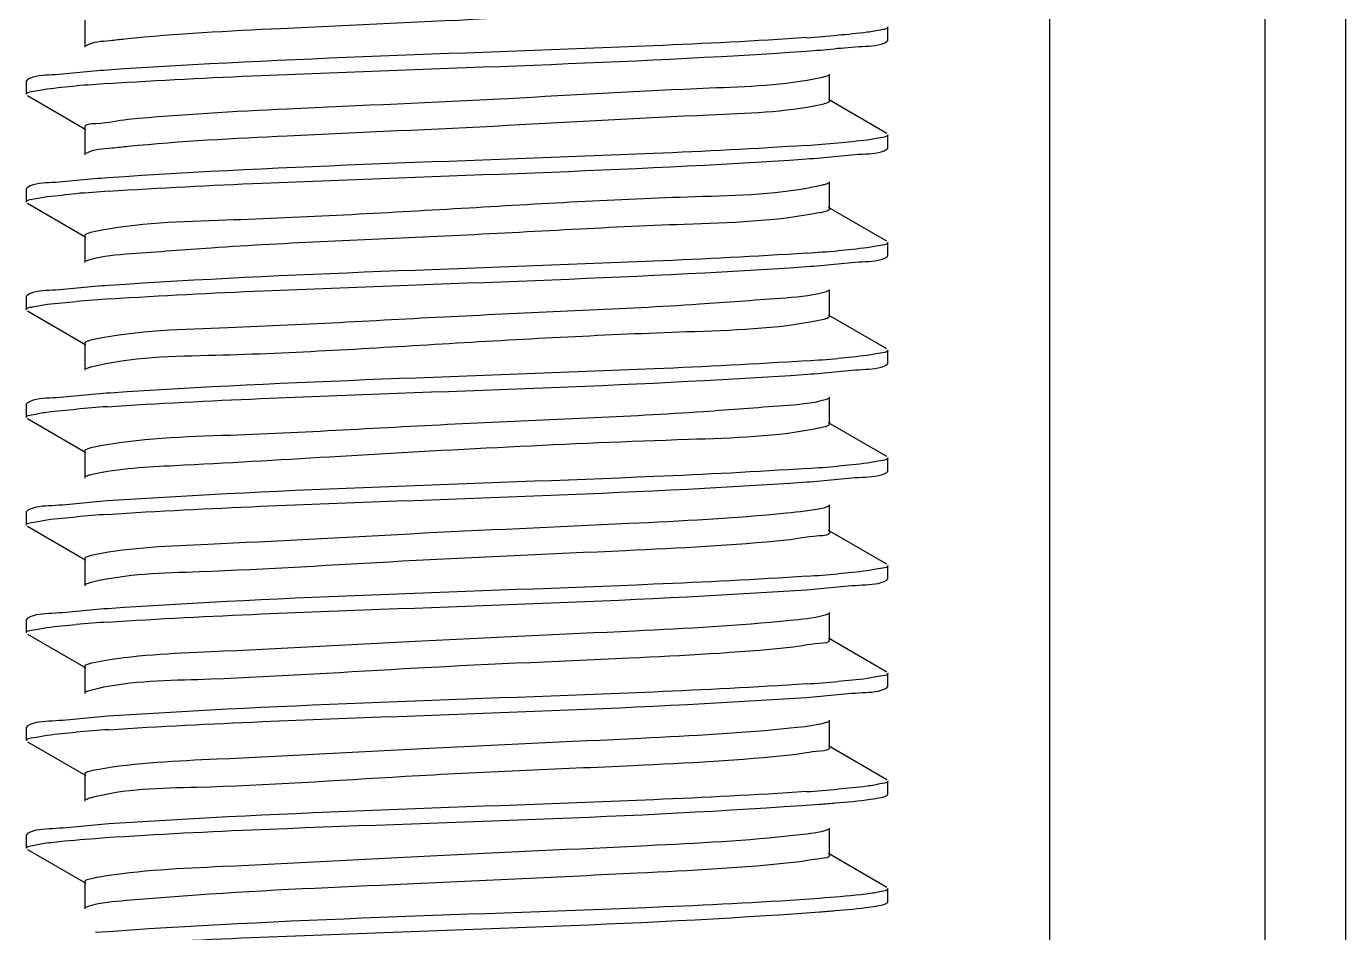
# Model space of a CAD drawing. Extents: x 27938 to 1507990, y 110129 to 923079.
# Drawn here: x 526352.9 to 526644.6, y 382202.7 to 382403 of the extents above; entities that cross this region are included whole.
import ezdxf

# ---------------------------------------------------------------- set-up
doc = ezdxf.new("R2010")
doc.units = 0
doc.header["$LTSCALE"] = 1000
doc.header["$MEASUREMENT"] = 0

msp = doc.modelspace()

# ---------------------------------------------------------------- linework, layer by layer
at = {"linetype": 'Continuous'}
for p, q in [((526579.08, 383675.04), (526579.08, 378934.02)), ((526626.71, 383675.04), (526626.71, 378934.02)), ((526644.57, 383675.04), (526644.57, 378934.02)), ((526365.75, 382404.39), (526365.75, 382398.44)), ((526543.36, 382399.92), (526543.36, 382402.9)), ((526543.36, 382399.92), (526543.36, 382402.9)), ((526543.14, 382399.66), (526543.36, 382399.92)), ((526353.09, 382391.26), (526352.86, 382390.99)), ((526352.86, 382388.02), (526352.86, 382390.99)), ((526352.86, 382388.02), (526352.86, 382390.99)), ((526530.47, 382386.53), (526530.47, 382392.48)), ((526353.09, 382387.76), (526366.01, 382380.27)), ((526543.14, 382379.35), (526530.21, 382386.83)), ((526365.75, 382380.58), (526365.75, 382374.62)), ((526543.36, 382376.11), (526543.36, 382379.09)), ((526543.36, 382376.11), (526543.36, 382379.09)), ((526543.14, 382375.85), (526543.36, 382376.11)), ((526353.09, 382367.44), (526352.86, 382367.18)), ((526352.86, 382364.2), (526352.86, 382367.18)), ((526352.86, 382364.2), (526352.86, 382367.18)), ((526530.47, 382362.72), (526530.47, 382368.67)), ((526353.09, 382363.94), (526366.01, 382356.46)), ((526543.14, 382355.54), (526530.21, 382363.02)), ((526365.75, 382356.76), (526365.75, 382350.81)), ((526543.36, 382352.3), (526543.36, 382355.28)), ((526543.36, 382352.3), (526543.36, 382355.28)), ((526543.14, 382352.04), (526543.36, 382352.3)), ((526353.09, 382343.63), (526352.86, 382343.37)), ((526352.86, 382340.39), (526352.86, 382343.37)), ((526352.86, 382340.39), (526352.86, 382343.37)), ((526530.47, 382338.9), (526530.47, 382344.86)), ((526353.09, 382340.13), (526366.01, 382332.65)), ((526529.18, 382338.23), (526528.44, 382338.06)), ((526543.14, 382331.72), (526530.21, 382339.21)), ((526365.75, 382332.95), (526365.75, 382327)), ((526543.36, 382328.49), (526543.36, 382331.46)), ((526543.36, 382328.49), (526543.36, 382331.46)), ((526543.14, 382328.22), (526543.36, 382328.49)), ((526353.09, 382319.82), (526352.86, 382319.56)), ((526530.47, 382315.09), (526530.47, 382321.04)), ((526352.86, 382316.58), (526352.86, 382319.56)), ((526352.86, 382316.58), (526352.86, 382319.56)), ((526353.09, 382316.32), (526366.01, 382308.84)), ((526529.46, 382314.49), (526528.48, 382314.25)), ((526543.14, 382307.91), (526530.21, 382315.39)), ((526365.75, 382309.14), (526365.75, 382303.18)), ((526543.36, 382304.67), (526543.36, 382307.65)), ((526543.36, 382304.67), (526543.36, 382307.65)), ((526543.14, 382304.41), (526543.36, 382304.67)), ((526530.47, 382291.28), (526530.47, 382297.23)), ((526353.09, 382296), (526352.86, 382295.74)), ((526352.86, 382292.77), (526352.86, 382295.74)), ((526352.86, 382292.77), (526352.86, 382295.74)), ((526353.09, 382292.51), (526366.01, 382285.02)), ((526543.14, 382284.1), (526530.21, 382291.58)), ((526365.75, 382285.33), (526365.75, 382279.37)), ((526543.36, 382280.86), (526543.36, 382283.84)), ((526543.36, 382280.86), (526543.36, 382283.84)), ((526543.14, 382280.6), (526543.36, 382280.86)), ((526530.47, 382267.47), (526530.47, 382273.42)), ((526353.09, 382272.19), (526352.86, 382271.93)), ((526352.86, 382268.95), (526352.86, 382271.93)), ((526352.86, 382268.95), (526352.86, 382271.93)), ((526353.09, 382268.69), (526366.01, 382261.21)), ((526543.14, 382260.28), (526530.21, 382267.77)), ((526365.75, 382261.51), (526365.75, 382255.56)), ((526543.36, 382257.05), (526543.36, 382260.02)), ((526543.14, 382256.79), (526543.36, 382257.05)), ((526353.09, 382248.38), (526352.86, 382248.12)), ((526352.86, 382245.14), (526352.86, 382248.12)), ((526352.86, 382245.14), (526352.86, 382248.12)), ((526530.47, 382243.65), (526530.47, 382249.61)), ((526353.09, 382244.88), (526366.01, 382237.4)), ((526543.14, 382236.47), (526530.21, 382243.95)), ((526365.75, 382237.7), (526365.75, 382231.75)), ((526543.36, 382233.23), (526543.36, 382236.21)), ((526543.36, 382233.23), (526543.36, 382236.21)), ((526543.14, 382232.97), (526543.36, 382233.23)), ((526353.09, 382224.57), (526352.86, 382224.3)), ((526352.86, 382221.33), (526352.86, 382224.3)), ((526352.86, 382221.33), (526352.86, 382224.3)), ((526530.47, 382219.84), (526530.47, 382225.79)), ((526353.09, 382221.07), (526366.01, 382213.59)), ((526543.14, 382212.66), (526530.21, 382220.14)), ((526365.75, 382213.89), (526365.75, 382207.93)), ((526543.36, 382209.42), (526543.36, 382212.4)), ((526543.36, 382209.42), (526543.36, 382212.4)), ((526543.14, 382209.16), (526543.36, 382209.42))]:
    msp.add_line(p, q, dxfattribs=at)
for centre, radius, start, end in [((526498.07, 382808.48), 408.86, 273.8369, 274.8034), ((526398.26, 381981.12), 410.18, 93.826, 94.8054), ((526497.99, 382785.64), 409.83, 273.8305, 274.8033), ((526398.51, 381954.19), 413.31, 93.8044, 94.806), ((526524.75, 382379.63), 18.14, 281.5383, 283.132), ((526497.97, 382762.11), 410.12, 273.8286, 274.8032), ((526398.87, 381925.88), 417.82, 93.7747, 94.806), ((526498, 382737.91), 409.73, 273.8312, 274.8033), ((526398.03, 381912.6), 407.26, 93.8482, 94.803), ((526498.25, 382711.03), 406.65, 273.8518, 274.8032), ((526398.12, 381887.69), 408.35, 93.8395, 94.8043), ((526498.07, 382689.38), 408.82, 273.8372, 274.8034), ((526398.26, 381862.14), 410.1, 93.8265, 94.8053), ((526497.99, 382666.55), 409.81, 273.8306, 274.8033), ((526398.5, 381835.25), 413.19, 93.8052, 94.806), ((526497.97, 382643.05), 410.12, 273.8286, 274.8032)]:
    msp.add_arc(centre, radius, start, end, dxfattribs=at)
for points, knots in [([(526528.16, 382409.44), (526519.78, 382407.81), (526496.09, 382406.97), (526456.46, 382404.65), (526413.74, 382402.79), (526386.06, 382401.38), (526374.61, 382400.21)], [0, 0, 0, 0, 0.166363, 0.459884, 0.775471, 1, 1, 1, 1]), ([(526543.36, 382402.9), (526543.36, 382402.47), (526541.08, 382402.18), (526539.93, 382401.87), (526538.78, 382401.72)], [0, 0, 0, 0, 0.271553, 1, 1, 1, 1]), ([(526374.61, 382400.21), (526373.52, 382400.1), (526370.68, 382399.68), (526367.58, 382399.65), (526366.01, 382398.74)], [0, 0, 0, 0, 0.37517, 1, 1, 1, 1]), ([(526525.43, 382400.54), (526514.15, 382399.77), (526462.59, 382397.28), (526410.98, 382396.1), (526370.78, 382393.36)], [0, 0, 0, 0, 0.219155, 1, 1, 1, 1]), ([(526525.37, 382397.56), (526529.48, 382397.84), (526535.25, 382398.63), (526541.53, 382398.74), (526543.14, 382399.66)], [0, 0, 0, 0, 0.690303, 1, 1, 1, 1]), ([(526370.89, 382390.39), (526382.17, 382391.15), (526433.67, 382393.63), (526485.22, 382394.83), (526525.37, 382397.56)], [0, 0, 0, 0, 0.219327, 1, 1, 1, 1]), ([(526370.78, 382393.36), (526366.68, 382393.08), (526360.94, 382392.28), (526354.69, 382392.17), (526353.09, 382391.26)], [0, 0, 0, 0, 0.690244, 1, 1, 1, 1]), ([(526528.53, 382391.66), (526520.46, 382389.94), (526497.16, 382389.24), (526457.92, 382386.83), (526415.03, 382385.01), (526387.06, 382383.57), (526375.37, 382382.43)], [0, 0, 0, 0, 0.16123, 0.452798, 0.770329, 1, 1, 1, 1]), ([(526530.21, 382392.18), (526530.01, 382392.06), (526529.45, 382391.87), (526528.88, 382391.73), (526528.53, 382391.66)], [0, 0, 0, 0, 0.394958, 1, 1, 1, 1]), ([(526352.86, 382388.02), (526352.86, 382388.45), (526355.13, 382388.74), (526356.28, 382389.05), (526357.42, 382389.2)], [0, 0, 0, 0, 0.27161, 1, 1, 1, 1]), ([(526528.53, 382385.7), (526520.46, 382383.99), (526497.16, 382383.29), (526457.92, 382380.87), (526415.03, 382379.06), (526387.06, 382377.62), (526375.37, 382376.47)], [0, 0, 0, 0, 0.16123, 0.452798, 0.770329, 1, 1, 1, 1]), ([(526530.47, 382386.53), (526530.47, 382386.32), (526529.61, 382385.95), (526529.02, 382385.81), (526528.53, 382385.7)], [0, 0, 0, 0, 0.296864, 1, 1, 1, 1]), ([(526375.37, 382382.43), (526372.97, 382382.19), (526370.72, 382381.45), (526365.75, 382381.45), (526365.75, 382380.58)], [0, 0, 0, 0, 0.734941, 1, 1, 1, 1]), ([(526543.36, 382379.09), (526543.36, 382378.65), (526541.07, 382378.37), (526539.92, 382378.05), (526538.76, 382377.91)], [0, 0, 0, 0, 0.271502, 1, 1, 1, 1]), ([(526375.37, 382376.47), (526374.18, 382376.36), (526371.09, 382375.91), (526367.72, 382375.92), (526366.01, 382374.92)], [0, 0, 0, 0, 0.376916, 1, 1, 1, 1]), ([(526525.37, 382376.72), (526514.1, 382375.95), (526462.61, 382373.47), (526411.05, 382372.28), (526370.89, 382369.55)], [0, 0, 0, 0, 0.219173, 1, 1, 1, 1]), ([(526525.35, 382373.74), (526529.47, 382374.02), (526535.24, 382374.82), (526541.53, 382374.93), (526543.14, 382375.85)], [0, 0, 0, 0, 0.690321, 1, 1, 1, 1]), ([(526371.09, 382366.59), (526382.38, 382367.35), (526433.8, 382369.83), (526485.28, 382371.02), (526525.35, 382373.74)], [0, 0, 0, 0, 0.219774, 1, 1, 1, 1]), ([(526370.89, 382369.55), (526366.77, 382369.27), (526360.99, 382368.47), (526354.7, 382368.37), (526353.09, 382367.44)], [0, 0, 0, 0, 0.690375, 1, 1, 1, 1]), ([(526528.87, 382367.92), (526519.69, 382365.77), (526492.77, 382365.38), (526448.94, 382362.71), (526404.68, 382360.24), (526377.34, 382359.61), (526367.75, 382357.6)], [0, 0, 0, 0, 0.175258, 0.495335, 0.818042, 1, 1, 1, 1]), ([(526530.21, 382368.37), (526530.05, 382368.27), (526529.6, 382368.1), (526529.14, 382367.98), (526528.87, 382367.92)], [0, 0, 0, 0, 0.404749, 1, 1, 1, 1]), ([(526352.86, 382364.2), (526352.86, 382364.64), (526355.14, 382364.92), (526356.3, 382365.24), (526357.45, 382365.39)], [0, 0, 0, 0, 0.271508, 1, 1, 1, 1]), ([(526528.38, 382361.86), (526518.53, 382359.84), (526490.63, 382359.23), (526445.87, 382356.42), (526404.96, 382355), (526378.86, 382352.91), (526369.79, 382352.28), (526366.81, 382351.42)], [0, 0, 0, 0, 0.186159, 0.513431, 0.833084, 0.942545, 1, 1, 1, 1]), ([(526530.47, 382362.72), (526530.47, 382362.53), (526529.78, 382362.18), (526529.28, 382362.06), (526528.87, 382361.97)], [0, 0, 0, 0, 0.303897, 1, 1, 1, 1]), ([(526367.75, 382357.6), (526367.24, 382357.49), (526366.64, 382357.36), (526365.75, 382356.98), (526365.75, 382356.76)], [0, 0, 0, 0, 0.704936, 1, 1, 1, 1]), ([(526543.36, 382355.28), (526543.36, 382354.84), (526541.07, 382354.56), (526539.91, 382354.24), (526538.76, 382354.09)], [0, 0, 0, 0, 0.271487, 1, 1, 1, 1]), ([(526525.35, 382352.91), (526514.11, 382352.14), (526462.68, 382349.66), (526411.2, 382348.46), (526371.09, 382345.75)], [0, 0, 0, 0, 0.219017, 1, 1, 1, 1]), ([(526525.38, 382349.93), (526529.49, 382350.21), (526535.25, 382351.01), (526541.53, 382351.12), (526543.14, 382352.04)], [0, 0, 0, 0, 0.690296, 1, 1, 1, 1]), ([(526366.81, 382351.42), (526366.65, 382351.37), (526366.38, 382351.29), (526366.12, 382351.17), (526366.01, 382351.11)], [0, 0, 0, 0, 0.573147, 1, 1, 1, 1]), ([(526371.36, 382342.79), (526382.67, 382343.55), (526434.01, 382346.02), (526485.41, 382347.21), (526525.38, 382349.93)], [0, 0, 0, 0, 0.220437, 1, 1, 1, 1]), ([(526371.09, 382345.75), (526366.92, 382345.47), (526361.08, 382344.66), (526354.71, 382344.56), (526353.09, 382343.63)], [0, 0, 0, 0, 0.690579, 1, 1, 1, 1]), ([(526529.18, 382344.18), (526526.05, 382343.37), (526516.8, 382342.68), (526490.48, 382340.67), (526449.65, 382339.21), (526405.16, 382336.41), (526377.51, 382335.81), (526367.79, 382333.8)], [0, 0, 0, 0, 0.059883, 0.170869, 0.490784, 0.815924, 1, 1, 1, 1]), ([(526530.21, 382344.56), (526530.08, 382344.48), (526529.74, 382344.34), (526529.39, 382344.24), (526529.18, 382344.18)], [0, 0, 0, 0, 0.415919, 1, 1, 1, 1]), ([(526352.86, 382340.39), (526352.86, 382340.83), (526355.17, 382341.11), (526356.34, 382341.43), (526357.5, 382341.58)], [0, 0, 0, 0, 0.271323, 1, 1, 1, 1]), ([(526528.44, 382338.06), (526518.74, 382336.04), (526491.15, 382335.4), (526446.61, 382332.98), (526402.85, 382330.13), (526376.04, 382329.98), (526367.09, 382327.68)], [0, 0, 0, 0, 0.183768, 0.508585, 0.828555, 1, 1, 1, 1]), ([(526530.47, 382338.9), (526530.47, 382338.75), (526529.94, 382338.43), (526529.51, 382338.32), (526529.18, 382338.23)], [0, 0, 0, 0, 0.312635, 1, 1, 1, 1]), ([(526367.79, 382333.8), (526367.28, 382333.69), (526366.66, 382333.55), (526365.75, 382333.17), (526365.75, 382332.95)], [0, 0, 0, 0, 0.705352, 1, 1, 1, 1]), ([(526543.36, 382331.46), (526543.36, 382331.03), (526541.08, 382330.74), (526539.92, 382330.43), (526538.76, 382330.28)], [0, 0, 0, 0, 0.271507, 1, 1, 1, 1]), ([(526525.38, 382329.09), (526514.16, 382328.33), (526462.83, 382325.86), (526411.43, 382324.65), (526371.36, 382321.96)], [0, 0, 0, 0, 0.218687, 1, 1, 1, 1]), ([(526367.09, 382327.68), (526366.87, 382327.63), (526366.51, 382327.52), (526366.15, 382327.38), (526366.01, 382327.3)], [0, 0, 0, 0, 0.58569, 1, 1, 1, 1]), ([(526370.7, 382318.94), (526381.99, 382319.71), (526433.61, 382322.2), (526485.3, 382323.38), (526525.56, 382326.13)], [0, 0, 0, 0, 0.219037, 1, 1, 1, 1]), ([(526525.56, 382326.13), (526529.63, 382326.41), (526535.33, 382327.2), (526541.55, 382327.31), (526543.14, 382328.22)], [0, 0, 0, 0, 0.690104, 1, 1, 1, 1]), ([(526371.36, 382321.96), (526367.13, 382321.67), (526361.2, 382320.85), (526354.74, 382320.76), (526353.09, 382319.82)], [0, 0, 0, 0, 0.690854, 1, 1, 1, 1]), ([(526529.46, 382320.45), (526526.5, 382319.58), (526517.45, 382318.96), (526491.39, 382316.86), (526450.47, 382315.45), (526405.67, 382312.63), (526377.73, 382312.02), (526367.86, 382310)], [0, 0, 0, 0, 0.057053, 0.166257, 0.485855, 0.813479, 1, 1, 1, 1]), ([(526530.21, 382320.74), (526530.11, 382320.68), (526529.86, 382320.57), (526529.6, 382320.49), (526529.46, 382320.45)], [0, 0, 0, 0, 0.42873, 1, 1, 1, 1]), ([(526352.86, 382316.58), (526352.86, 382317.01), (526355.14, 382317.3), (526356.29, 382317.61), (526357.44, 382317.76)], [0, 0, 0, 0, 0.271601, 1, 1, 1, 1]), ([(526528.48, 382314.25), (526518.91, 382312.25), (526482.41, 382311.33), (526434.89, 382308.77), (526391.02, 382306.06), (526373.37, 382305.32), (526367.4, 382303.94)], [0, 0, 0, 0, 0.18168, 0.674077, 0.886101, 1, 1, 1, 1]), ([(526530.47, 382315.09), (526530.47, 382314.96), (526530.07, 382314.67), (526529.72, 382314.57), (526529.46, 382314.49)], [0, 0, 0, 0, 0.323571, 1, 1, 1, 1]), ([(526367.86, 382310), (526367.32, 382309.89), (526366.7, 382309.74), (526365.75, 382309.36), (526365.75, 382309.14)], [0, 0, 0, 0, 0.706175, 1, 1, 1, 1]), ([(526525.56, 382305.29), (526514.28, 382304.52), (526462.65, 382302.03), (526410.97, 382300.85), (526370.7, 382298.1)], [0, 0, 0, 0, 0.218917, 1, 1, 1, 1]), ([(526543.36, 382307.65), (526543.36, 382307.22), (526541.1, 382306.93), (526539.95, 382306.62), (526538.8, 382306.47)], [0, 0, 0, 0, 0.271649, 1, 1, 1, 1]), ([(526367.4, 382303.94), (526367.12, 382303.88), (526366.65, 382303.76), (526366.18, 382303.58), (526366.01, 382303.49)], [0, 0, 0, 0, 0.596673, 1, 1, 1, 1]), ([(526370.77, 382295.13), (526382.05, 382295.9), (526433.61, 382298.38), (526485.22, 382299.57), (526525.43, 382302.31)], [0, 0, 0, 0, 0.219094, 1, 1, 1, 1]), ([(526525.43, 382302.31), (526529.53, 382302.59), (526535.28, 382303.38), (526541.54, 382303.49), (526543.14, 382304.41)], [0, 0, 0, 0, 0.690241, 1, 1, 1, 1]), ([(526370.7, 382298.1), (526366.62, 382297.82), (526360.91, 382297.03), (526354.68, 382296.92), (526353.09, 382296)], [0, 0, 0, 0, 0.690151, 1, 1, 1, 1]), ([(526530.21, 382296.93), (526529.88, 382296.74), (526526.81, 382295.92), (526523.7, 382295.66), (526520.96, 382295.39)], [0, 0, 0, 0, 0.122428, 1, 1, 1, 1]), ([(526352.86, 382292.77), (526352.86, 382293.2), (526355.13, 382293.48), (526356.28, 382293.79), (526357.42, 382293.94)], [0, 0, 0, 0, 0.27163, 1, 1, 1, 1]), ([(526520.96, 382295.39), (526509.37, 382294.25), (526481.59, 382292.82), (526438.89, 382290.99), (526399.58, 382288.65), (526376.16, 382287.85), (526367.94, 382286.2)], [0, 0, 0, 0, 0.227968, 0.544065, 0.835946, 1, 1, 1, 1]), ([(526530.47, 382291.28), (526530.48, 382290.42), (526525.56, 382290.4), (526523.34, 382289.67), (526520.96, 382289.44)], [0, 0, 0, 0, 0.265144, 1, 1, 1, 1]), ([(526520.96, 382289.44), (526509.12, 382288.27), (526480.77, 382286.82), (526437.41, 382285.04), (526398.19, 382282.43), (526374.99, 382281.99), (526367.22, 382280.09)], [0, 0, 0, 0, 0.231868, 0.552576, 0.844286, 1, 1, 1, 1]), ([(526367.94, 382286.2), (526367.39, 382286.09), (526366.74, 382285.94), (526365.75, 382285.56), (526365.75, 382285.33)], [0, 0, 0, 0, 0.707243, 1, 1, 1, 1]), ([(526543.36, 382283.84), (526543.36, 382283.4), (526541.08, 382283.12), (526539.93, 382282.81), (526538.78, 382282.66)], [0, 0, 0, 0, 0.271555, 1, 1, 1, 1]), ([(526367.22, 382280.09), (526366.98, 382280.03), (526366.57, 382279.92), (526366.17, 382279.76), (526366.01, 382279.67)], [0, 0, 0, 0, 0.590543, 1, 1, 1, 1]), ([(526525.43, 382281.47), (526514.15, 382280.7), (526462.59, 382278.22), (526410.98, 382277.03), (526370.77, 382274.29)], [0, 0, 0, 0, 0.219151, 1, 1, 1, 1]), ([(526525.37, 382278.49), (526529.48, 382278.77), (526535.25, 382279.57), (526541.53, 382279.68), (526543.14, 382280.6)], [0, 0, 0, 0, 0.690302, 1, 1, 1, 1]), ([(526370.89, 382271.32), (526382.17, 382272.09), (526433.66, 382274.57), (526485.22, 382275.76), (526525.37, 382278.49)], [0, 0, 0, 0, 0.219316, 1, 1, 1, 1]), ([(526370.77, 382274.29), (526366.68, 382274.01), (526360.94, 382273.22), (526354.69, 382273.11), (526353.09, 382272.19)], [0, 0, 0, 0, 0.690241, 1, 1, 1, 1]), ([(526530.21, 382273.12), (526529.9, 382272.94), (526527.09, 382272.16), (526524.23, 382271.91), (526521.72, 382271.66)], [0, 0, 0, 0, 0.124553, 1, 1, 1, 1]), ([(526352.86, 382268.95), (526352.86, 382269.38), (526355.13, 382269.67), (526356.28, 382269.98), (526357.42, 382270.13)], [0, 0, 0, 0, 0.271612, 1, 1, 1, 1]), ([(526521.72, 382271.66), (526510.3, 382270.48), (526482.67, 382269.07), (526439.97, 382267.21), (526400.29, 382264.9), (526376.54, 382264.05), (526368.13, 382262.42)], [0, 0, 0, 0, 0.223808, 0.539121, 0.832916, 1, 1, 1, 1]), ([(526530.47, 382267.47), (526530.48, 382266.67), (526525.97, 382266.58), (526523.91, 382265.93), (526521.72, 382265.7)], [0, 0, 0, 0, 0.265825, 1, 1, 1, 1]), ([(526521.72, 382265.7), (526509.91, 382264.49), (526481.4, 382263.04), (526437.68, 382261.28), (526398.15, 382258.52), (526374.73, 382258.25), (526367.03, 382256.23)], [0, 0, 0, 0, 0.229779, 0.552271, 0.845852, 1, 1, 1, 1]), ([(526368.13, 382262.42), (526367.53, 382262.31), (526366.83, 382262.15), (526365.75, 382261.76), (526365.75, 382261.51)], [0, 0, 0, 0, 0.709559, 1, 1, 1, 1]), ([(526543.36, 382260.02), (526543.36, 382259.59), (526541.07, 382259.31), (526539.92, 382258.99), (526538.76, 382258.84)], [0, 0, 0, 0, 0.271503, 1, 1, 1, 1]), ([(526367.03, 382256.23), (526366.82, 382256.17), (526366.48, 382256.07), (526366.14, 382255.94), (526366.01, 382255.86)], [0, 0, 0, 0, 0.582657, 1, 1, 1, 1]), ([(526525.37, 382257.66), (526514.1, 382256.89), (526462.61, 382254.41), (526411.05, 382253.22), (526370.89, 382250.49)], [0, 0, 0, 0, 0.219176, 1, 1, 1, 1]), ([(526525.35, 382254.68), (526529.47, 382254.96), (526535.24, 382255.76), (526541.53, 382255.86), (526543.14, 382256.79)], [0, 0, 0, 0, 0.690321, 1, 1, 1, 1]), ([(526371.08, 382247.52), (526382.37, 382248.29), (526433.79, 382250.76), (526485.28, 382251.95), (526525.35, 382254.68)], [0, 0, 0, 0, 0.219756, 1, 1, 1, 1]), ([(526370.89, 382250.49), (526366.77, 382250.21), (526360.99, 382249.41), (526354.7, 382249.3), (526353.09, 382248.38)], [0, 0, 0, 0, 0.690369, 1, 1, 1, 1]), ([(526522.45, 382247.92), (526511.27, 382246.72), (526483.94, 382245.34), (526441.42, 382243.44), (526401.38, 382241.19), (526377.25, 382240.24), (526368.54, 382238.69)], [0, 0, 0, 0, 0.218693, 0.532071, 0.827808, 1, 1, 1, 1]), ([(526530.21, 382249.3), (526529.93, 382249.14), (526527.36, 382248.4), (526524.74, 382248.16), (526522.45, 382247.92)], [0, 0, 0, 0, 0.126851, 1, 1, 1, 1]), ([(526352.86, 382245.14), (526352.86, 382245.57), (526355.14, 382245.86), (526356.3, 382246.17), (526357.45, 382246.32)], [0, 0, 0, 0, 0.271513, 1, 1, 1, 1]), ([(526522.45, 382241.97), (526510.7, 382240.71), (526482.07, 382239.26), (526438.02, 382237.51), (526398.18, 382234.61), (526374.52, 382234.52), (526366.87, 382232.37)], [0, 0, 0, 0, 0.227419, 0.551484, 0.846998, 1, 1, 1, 1]), ([(526530.47, 382243.65), (526530.48, 382242.92), (526526.36, 382242.77), (526524.46, 382242.18), (526522.45, 382241.97)], [0, 0, 0, 0, 0.266653, 1, 1, 1, 1]), ([(526368.54, 382238.69), (526367.83, 382238.56), (526367.05, 382238.38), (526365.75, 382237.99), (526365.75, 382237.7)], [0, 0, 0, 0, 0.714126, 1, 1, 1, 1]), ([(526543.36, 382236.21), (526543.36, 382235.78), (526541.07, 382235.49), (526539.91, 382235.18), (526538.76, 382235.03)], [0, 0, 0, 0, 0.271487, 1, 1, 1, 1]), ([(526366.87, 382232.37), (526366.7, 382232.32), (526366.41, 382232.23), (526366.13, 382232.11), (526366.01, 382232.05)], [0, 0, 0, 0, 0.575512, 1, 1, 1, 1]), ([(526525.35, 382233.84), (526514.1, 382233.08), (526462.68, 382230.6), (526411.19, 382229.4), (526371.08, 382226.69)], [0, 0, 0, 0, 0.219025, 1, 1, 1, 1]), ([(526539.51, 382232.15), (526540.3, 382232.27), (526541.51, 382232.48), (526542.75, 382232.75), (526543.14, 382232.97)], [0, 0, 0, 0, 0.642945, 1, 1, 1, 1]), ([(526368.18, 382223.51), (526379.67, 382224.35), (526433.04, 382226.95), (526486.49, 382227.99), (526528.27, 382231.07)], [0, 0, 0, 0, 0.215786, 1, 1, 1, 1]), ([(526528.27, 382231.07), (526529.42, 382231.16), (526533.18, 382231.45), (526536.93, 382231.79), (526539.51, 382232.15)], [0, 0, 0, 0, 0.307514, 1, 1, 1, 1]), ([(526371.08, 382226.69), (526366.92, 382226.41), (526361.08, 382225.6), (526354.71, 382225.5), (526353.09, 382224.57)], [0, 0, 0, 0, 0.690571, 1, 1, 1, 1]), ([(526356.78, 382222.42), (526357.51, 382222.52), (526361.3, 382222.98), (526365.1, 382223.28), (526368.18, 382223.51)], [0, 0, 0, 0, 0.191525, 1, 1, 1, 1]), ([(526523.15, 382224.18), (526512.22, 382222.96), (526485.2, 382221.6), (526442.88, 382219.67), (526402.49, 382217.48), (526377.98, 382216.45), (526368.98, 382214.95)], [0, 0, 0, 0, 0.213597, 0.525045, 0.822717, 1, 1, 1, 1]), ([(526530.21, 382225.49), (526529.95, 382225.34), (526527.62, 382224.64), (526525.23, 382224.41), (526523.15, 382224.18)], [0, 0, 0, 0, 0.129326, 1, 1, 1, 1]), ([(526352.86, 382221.33), (526352.86, 382221.7), (526354.79, 382222.02), (526355.8, 382222.28), (526356.78, 382222.42)], [0, 0, 0, 0, 0.274205, 1, 1, 1, 1]), ([(526523.15, 382218.23), (526511.47, 382216.93), (526482.73, 382215.56), (526438.53, 382213.36), (526400.73, 382211.85), (526377.39, 382209.92), (526369.38, 382209.31), (526366.75, 382208.52)], [0, 0, 0, 0, 0.224806, 0.550241, 0.84772, 0.947459, 1, 1, 1, 1]), ([(526530.47, 382219.84), (526530.48, 382219.17), (526526.74, 382218.96), (526524.98, 382218.43), (526523.15, 382218.23)], [0, 0, 0, 0, 0.267648, 1, 1, 1, 1]), ([(526368.98, 382214.95), (526368.17, 382214.82), (526367.28, 382214.61), (526365.75, 382214.21), (526365.75, 382213.89)], [0, 0, 0, 0, 0.71787, 1, 1, 1, 1]), ([(526543.36, 382212.4), (526543.36, 382212.03), (526541.48, 382211.71), (526540.48, 382211.45), (526539.51, 382211.32)], [0, 0, 0, 0, 0.274554, 1, 1, 1, 1]), ([(526528.27, 382210.24), (526516.82, 382209.39), (526463.45, 382206.79), (526410.01, 382205.73), (526368.18, 382202.67)], [0, 0, 0, 0, 0.214949, 1, 1, 1, 1]), ([(526539.51, 382211.32), (526538.8, 382211.22), (526535.06, 382210.76), (526531.31, 382210.46), (526528.27, 382210.24)], [0, 0, 0, 0, 0.191311, 1, 1, 1, 1]), ([(526539.5, 382208.34), (526540.3, 382208.45), (526541.51, 382208.66), (526542.75, 382208.94), (526543.14, 382209.16)], [0, 0, 0, 0, 0.643054, 1, 1, 1, 1]), ([(526366.75, 382208.52), (526366.6, 382208.48), (526366.35, 382208.4), (526366.11, 382208.29), (526366.01, 382208.23)], [0, 0, 0, 0, 0.569048, 1, 1, 1, 1]), ([(526368.05, 382199.69), (526379.53, 382200.53), (526432.93, 382203.13), (526486.4, 382204.18), (526528.23, 382207.26)], [0, 0, 0, 0, 0.215407, 1, 1, 1, 1]), ([(526528.23, 382207.26), (526529.39, 382207.34), (526533.15, 382207.64), (526536.91, 382207.97), (526539.5, 382208.34)], [0, 0, 0, 0, 0.307504, 1, 1, 1, 1])]:
    msp.add_open_spline(points, degree=3, knots=knots, dxfattribs=at)
for points in [[(526538.78, 382401.72), (526536.63, 382401.44), (526534.47, 382401.24), (526532.31, 382401.06)], [(526357.42, 382389.2), (526359.58, 382389.48), (526361.74, 382389.68), (526363.9, 382389.86)], [(526538.76, 382377.91), (526536.62, 382377.63), (526534.46, 382377.43), (526532.31, 382377.24)], [(526357.45, 382365.39), (526359.59, 382365.66), (526361.74, 382365.86), (526363.89, 382366.05)], [(526538.76, 382354.09), (526536.62, 382353.81), (526534.46, 382353.61), (526532.31, 382353.43)], [(526357.5, 382341.58), (526359.62, 382341.85), (526361.74, 382342.05), (526363.87, 382342.23)], [(526538.76, 382330.28), (526536.62, 382330), (526534.46, 382329.8), (526532.31, 382329.62)], [(526357.44, 382317.76), (526359.59, 382318.04), (526361.76, 382318.24), (526363.93, 382318.42)], [(526538.8, 382306.47), (526536.64, 382306.19), (526534.47, 382305.99), (526532.3, 382305.8)], [(526357.42, 382293.94), (526359.58, 382294.23), (526361.75, 382294.43), (526363.92, 382294.61)], [(526538.78, 382282.66), (526536.63, 382282.38), (526534.47, 382282.18), (526532.31, 382281.99)], [(526357.42, 382270.13), (526359.58, 382270.41), (526361.74, 382270.61), (526363.9, 382270.8)], [(526538.76, 382258.84), (526536.62, 382258.56), (526534.46, 382258.36), (526532.31, 382258.18)], [(526357.45, 382246.32), (526359.59, 382246.6), (526361.74, 382246.8), (526363.89, 382246.98)], [(526538.76, 382235.03), (526536.62, 382234.75), (526534.46, 382234.55), (526532.31, 382234.37)]]:
    msp.add_open_spline(points, degree=3, dxfattribs=at)

doc.saveas('drawing.dxf')
